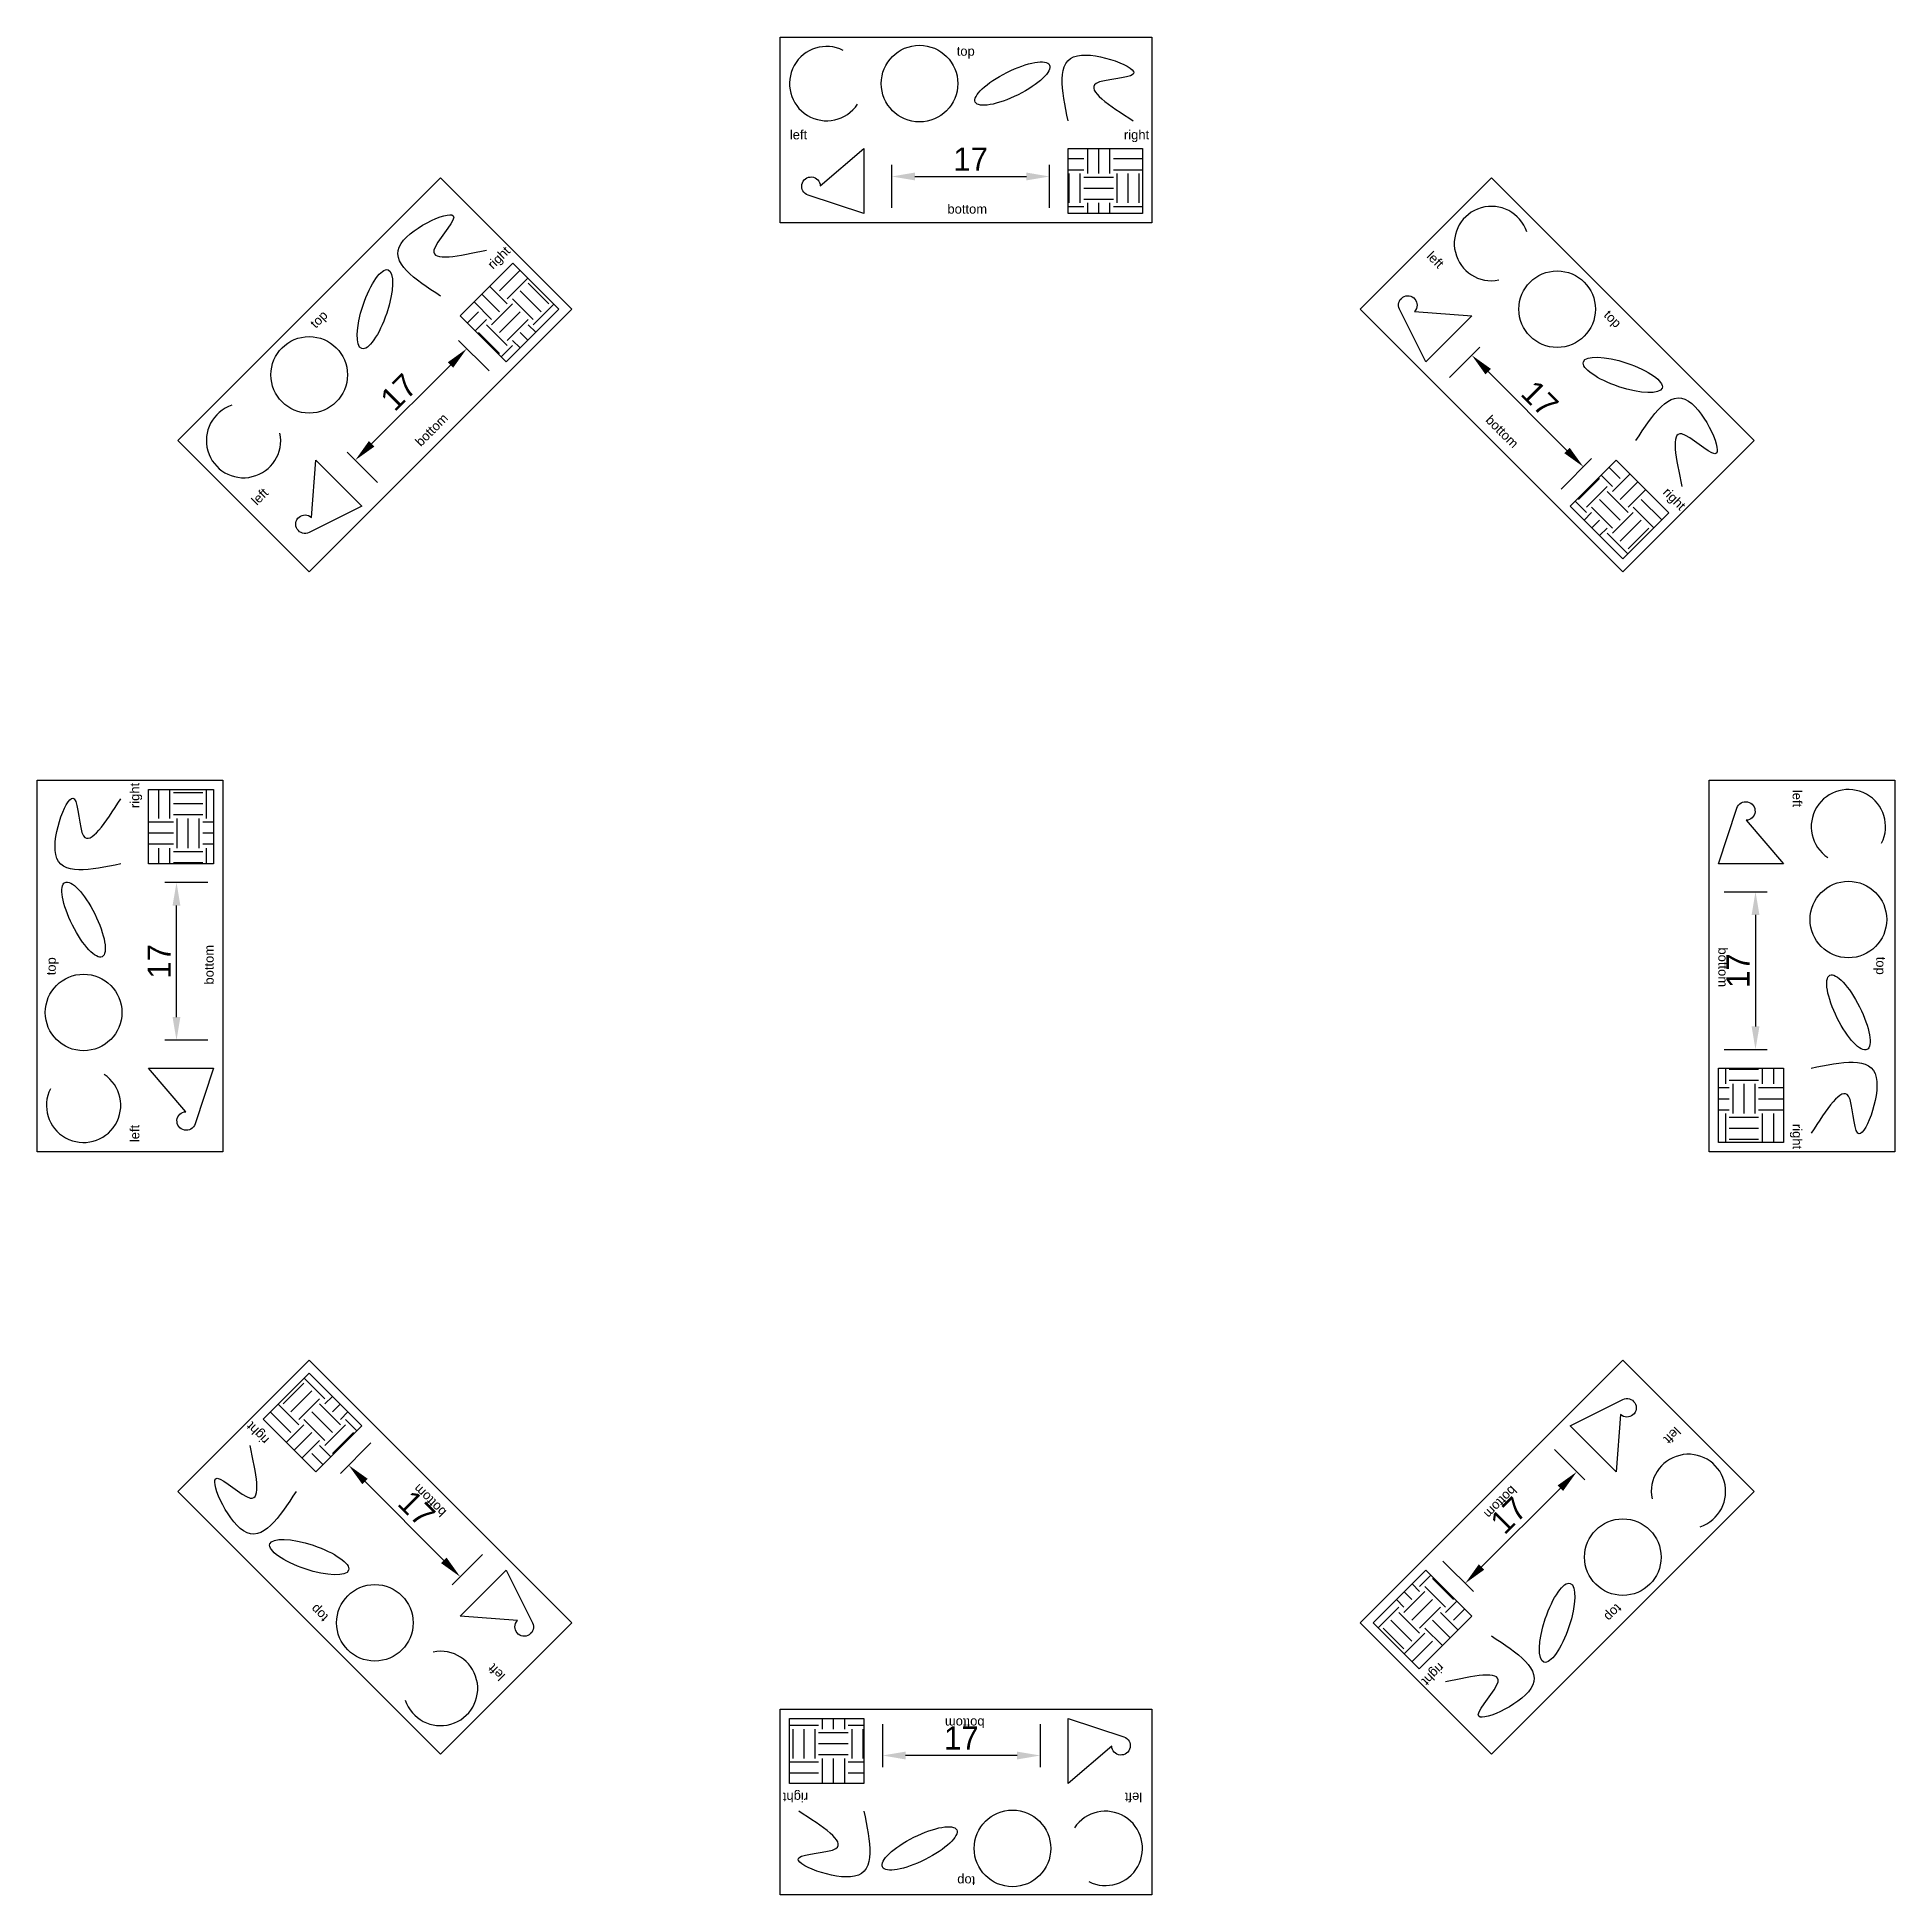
# Model space of a CAD drawing. Header units: millimetres. Extents: x -100 to 100, y -100 to 100.
import ezdxf

# ---------------------------------------------------------------- set-up
doc = ezdxf.new("R2010")
doc.units = ezdxf.units.MM
doc.layers.get('0').update_dxf_attribs({"lineweight": 25, "true_color": 0xffffff})
doc.layers.get('Defpoints').update_dxf_attribs({"true_color": 0xffffff})
doc.styles.add('textstyle0', font='')
doc.styles.add('textstyle1', font='')
doc.styles.add('textstyle10', font='')
doc.styles.add('textstyle11', font='')
doc.styles.add('textstyle12', font='')
doc.styles.add('textstyle13', font='')
doc.styles.add('textstyle14', font='')
doc.styles.add('textstyle15', font='')
doc.styles.add('textstyle16', font='')
doc.styles.add('textstyle17', font='')
doc.styles.add('textstyle18', font='')
doc.styles.add('textstyle19', font='')
doc.styles.add('textstyle2', font='')
doc.styles.add('textstyle20', font='')
doc.styles.add('textstyle21', font='')
doc.styles.add('textstyle22', font='')
doc.styles.add('textstyle23', font='')
doc.styles.add('textstyle24', font='')
doc.styles.add('textstyle25', font='')
doc.styles.add('textstyle26', font='')
doc.styles.add('textstyle27', font='')
doc.styles.add('textstyle28', font='')
doc.styles.add('textstyle29', font='')
doc.styles.add('textstyle3', font='')
doc.styles.add('textstyle30', font='')
doc.styles.add('textstyle31', font='')
doc.styles.add('textstyle4', font='')
doc.styles.add('textstyle5', font='')
doc.styles.add('textstyle6', font='')
doc.styles.add('textstyle7', font='')
doc.styles.add('textstyle8', font='')
doc.styles.add('textstyle9', font='')
doc.styles.get('textstyle0').set_extended_font_data('Arial')
doc.styles.get('textstyle1').set_extended_font_data('Arial')
doc.styles.get('textstyle10').set_extended_font_data('Arial')
doc.styles.get('textstyle11').set_extended_font_data('Arial')
doc.styles.get('textstyle12').set_extended_font_data('Arial')
doc.styles.get('textstyle13').set_extended_font_data('Arial')
doc.styles.get('textstyle14').set_extended_font_data('Arial')
doc.styles.get('textstyle15').set_extended_font_data('Arial')
doc.styles.get('textstyle16').set_extended_font_data('Arial')
doc.styles.get('textstyle17').set_extended_font_data('Arial')
doc.styles.get('textstyle18').set_extended_font_data('Arial')
doc.styles.get('textstyle19').set_extended_font_data('Arial')
doc.styles.get('textstyle2').set_extended_font_data('Arial')
doc.styles.get('textstyle20').set_extended_font_data('Arial')
doc.styles.get('textstyle21').set_extended_font_data('Arial')
doc.styles.get('textstyle22').set_extended_font_data('Arial')
doc.styles.get('textstyle23').set_extended_font_data('Arial')
doc.styles.get('textstyle24').set_extended_font_data('Arial')
doc.styles.get('textstyle25').set_extended_font_data('Arial')
doc.styles.get('textstyle26').set_extended_font_data('Arial')
doc.styles.get('textstyle27').set_extended_font_data('Arial')
doc.styles.get('textstyle28').set_extended_font_data('Arial')
doc.styles.get('textstyle29').set_extended_font_data('Arial')
doc.styles.get('textstyle3').set_extended_font_data('Arial')
doc.styles.get('textstyle30').set_extended_font_data('Arial')
doc.styles.get('textstyle31').set_extended_font_data('Arial')
doc.styles.get('textstyle4').set_extended_font_data('Arial')
doc.styles.get('textstyle5').set_extended_font_data('Arial')
doc.styles.get('textstyle6').set_extended_font_data('Arial')
doc.styles.get('textstyle7').set_extended_font_data('Arial')
doc.styles.get('textstyle8').set_extended_font_data('Arial')
doc.styles.get('textstyle9').set_extended_font_data('Arial')
doc.dimstyles.new('QCADDimStyle', dxfattribs={"dimtxt": 2.5, "dimasz": 2.5, "dimexe": 1.25, "dimexo": 0.625, "dimtad": 1, "dimtoh": 1, "dimdec": 4, "dimzin": 0, "dimdsep": 46, "dimtxsty": 'Standard', "dimcen": 0.09, "dimadec": 0, "dimazin": 0, "dimtfac": 1, "dimtdec": 4, "dimtofl": 0, "dimtmove": 0, "dimatfit": 3, "dimfxl": 1, "dimtolj": 1, "dimtzin": 0, "dimarcsym": 0})

# ---------------------------------------------------------------- blocks, each defined once
blk = doc.blocks.new('*D1')
at = {"color": 0, "lineweight": -2}
for p, q in [((-8, 81.62), (-8, 86.25)), ((9, 81.62), (9, 86.25)), ((-5.5, 85), (6.5, 85))]:
    blk.add_line(p, q, dxfattribs=at)
at = {"color": 0}
for points in [[(-5.5, 85.42), (-5.5, 84.58), (-8, 85)], [(6.5, 84.58), (6.5, 85.42), (9, 85)]]:
    blk.add_solid(points, dxfattribs=at)
at = {"layer": 'Defpoints', "color": 0}
for p in [(9, 85), (-8, 81), (9, 81)]:
    blk.add_point(p, dxfattribs=at)
at = {"color": 0, "insert": (0.5, 86.87), "char_height": 2.5, "attachment_point": 5}
blk.add_mtext('\\A1;17', dxfattribs=at)
blk = doc.blocks.new('*D2')
at = {"color": 0, "lineweight": -2}
for p, q in [((-51.35, 64.08), (-54.62, 67.35)), ((-63.99, 56.21), (-55.51, 64.7)), ((-63.37, 52.06), (-66.64, 55.33))]:
    blk.add_line(p, q, dxfattribs=at)
at = {"color": 0}
for points in [[(-55.21, 64.41), (-55.8, 64.99), (-53.74, 66.47)], [(-64.29, 56.51), (-63.7, 55.92), (-65.76, 54.45)]]:
    blk.add_solid(points, dxfattribs=at)
at = {"layer": 'Defpoints', "color": 0}
for p in [(-53.74, 66.47), (-50.91, 63.64), (-62.93, 51.62)]:
    blk.add_point(p, dxfattribs=at)
at = {"color": 0, "insert": (-61.08, 61.78), "char_height": 2.5, "attachment_point": 5, "rotation": 45}
blk.add_mtext('\\A1;17', dxfattribs=at)
blk = doc.blocks.new('*D3')
at = {"color": 0, "lineweight": -2}
for p, q in [((-81.63, 9), (-86.25, 9)), ((-85, -5.5), (-85, 6.5)), ((-81.63, -8), (-86.25, -8))]:
    blk.add_line(p, q, dxfattribs=at)
at = {"color": 0}
for points in [[(-84.58, 6.5), (-85.42, 6.5), (-85, 9)], [(-85.42, -5.5), (-84.58, -5.5), (-85, -8)]]:
    blk.add_solid(points, dxfattribs=at)
at = {"layer": 'Defpoints', "color": 0}
for p in [(-85, 9), (-81, 9), (-81, -8)]:
    blk.add_point(p, dxfattribs=at)
at = {"color": 0, "insert": (-86.87, 0.5), "char_height": 2.5, "attachment_point": 5, "rotation": 90}
blk.add_mtext('\\A1;17', dxfattribs=at)
blk = doc.blocks.new('*D4')
at = {"color": 0, "lineweight": -2}
for p, q in [((-64.08, -51.35), (-67.35, -54.62)), ((-56.21, -63.99), (-64.7, -55.51)), ((-52.06, -63.37), (-55.33, -66.64))]:
    blk.add_line(p, q, dxfattribs=at)
at = {"color": 0}
for points in [[(-64.41, -55.21), (-64.99, -55.8), (-66.47, -53.74)], [(-56.51, -64.29), (-55.92, -63.7), (-54.45, -65.76)]]:
    blk.add_solid(points, dxfattribs=at)
at = {"layer": 'Defpoints', "color": 0}
for p in [(-63.64, -50.91), (-66.47, -53.74), (-51.62, -62.93)]:
    blk.add_point(p, dxfattribs=at)
at = {"color": 0, "insert": (-59.13, -58.42), "char_height": 2.5, "attachment_point": 5, "rotation": 315}
blk.add_mtext('\\A1;17', dxfattribs=at)
blk = doc.blocks.new('*D5')
at = {"color": 0, "lineweight": -2}
for p, q in [((-9, -81.63), (-9, -86.25)), ((8, -81.63), (8, -86.25)), ((5.5, -85), (-6.5, -85))]:
    blk.add_line(p, q, dxfattribs=at)
at = {"color": 0}
for points in [[(-6.5, -84.58), (-6.5, -85.42), (-9, -85)], [(5.5, -85.42), (5.5, -84.58), (8, -85)]]:
    blk.add_solid(points, dxfattribs=at)
at = {"layer": 'Defpoints', "color": 0}
for p in [(-9, -81), (8, -81), (-9, -85)]:
    blk.add_point(p, dxfattribs=at)
at = {"color": 0, "insert": (-0.5, -83.12), "char_height": 2.5, "attachment_point": 5}
blk.add_mtext('\\A1;17', dxfattribs=at)
blk = doc.blocks.new('*D6')
at = {"color": 0, "lineweight": -2}
for p, q in [((63.37, -52.06), (66.64, -55.33)), ((63.99, -56.21), (55.51, -64.7)), ((51.35, -64.08), (54.62, -67.35))]:
    blk.add_line(p, q, dxfattribs=at)
at = {"color": 0}
for points in [[(64.29, -56.51), (63.7, -55.92), (65.76, -54.45)], [(55.21, -64.41), (55.8, -64.99), (53.74, -66.47)]]:
    blk.add_solid(points, dxfattribs=at)
at = {"layer": 'Defpoints', "color": 0}
for p in [(62.93, -51.62), (50.91, -63.64), (53.74, -66.47)]:
    blk.add_point(p, dxfattribs=at)
at = {"color": 0, "insert": (58.42, -59.13), "char_height": 2.5, "attachment_point": 5, "rotation": 45}
blk.add_mtext('\\A1;17', dxfattribs=at)
blk = doc.blocks.new('*D7')
at = {"color": 0, "lineweight": -2}
for p, q in [((81.62, 8), (86.25, 8)), ((85, 5.5), (85, -6.5)), ((81.62, -9), (86.25, -9))]:
    blk.add_line(p, q, dxfattribs=at)
at = {"color": 0}
for points in [[(85.42, 5.5), (84.58, 5.5), (85, 8)], [(84.58, -6.5), (85.42, -6.5), (85, -9)]]:
    blk.add_solid(points, dxfattribs=at)
at = {"layer": 'Defpoints', "color": 0}
for p in [(81, 8), (81, -9), (85, -9)]:
    blk.add_point(p, dxfattribs=at)
at = {"color": 0, "insert": (83.12, -0.5), "char_height": 2.5, "attachment_point": 5, "rotation": 90}
blk.add_mtext('\\A1;17', dxfattribs=at)
blk = doc.blocks.new('*D8')
at = {"color": 0, "lineweight": -2}
for p, q in [((52.06, 63.37), (55.33, 66.64)), ((56.21, 63.99), (64.7, 55.51)), ((64.08, 51.35), (67.35, 54.62))]:
    blk.add_line(p, q, dxfattribs=at)
at = {"color": 0}
for points in [[(56.51, 64.29), (55.92, 63.7), (54.45, 65.76)], [(64.41, 55.21), (64.99, 55.8), (66.47, 53.74)]]:
    blk.add_solid(points, dxfattribs=at)
at = {"layer": 'Defpoints', "color": 0}
for p in [(51.62, 62.93), (66.47, 53.74), (63.64, 50.91)]:
    blk.add_point(p, dxfattribs=at)
at = {"color": 0, "insert": (61.78, 61.08), "char_height": 2.5, "attachment_point": 5, "rotation": 315}
blk.add_mtext('\\A1;17', dxfattribs=at)

msp = doc.modelspace()

# ---------------------------------------------------------------- hatches: boundary and pattern name
h = msp.add_hatch()
h.set_pattern_fill('EARTH', color=256, scale=0.5, style=0)
h.paths.add_polyline_path([(11, 88), (19, 88), (19, 81), (11, 81)], flags=0)
h = msp.add_hatch()
h.set_pattern_fill('EARTH', color=256, scale=0.5, angle=45, style=0)
h.paths.add_polyline_path([(-54.44722, 70.00357), (-48.79037, 75.66043), (-43.84062, 70.71068), (-49.49747, 65.05382)], flags=0)
h = msp.add_hatch()
h.set_pattern_fill('EARTH', color=256, scale=0.5, angle=315, style=0)
h.paths.add_polyline_path([(70.00357, 54.44722), (75.66043, 48.79037), (70.71068, 43.84062), (65.05382, 49.49747)], flags=0)
h = msp.add_hatch()
h.set_pattern_fill('EARTH', color=256, scale=0.5, angle=90, style=0)
h.paths.add_polyline_path([(-88, 11), (-88, 19), (-81, 19), (-81, 11)], flags=0)
h = msp.add_hatch()
h.set_pattern_fill('EARTH', color=256, scale=0.5, angle=270, style=0)
h.paths.add_polyline_path([(88, -11), (88, -19), (81, -19), (81, -11)], flags=0)
h = msp.add_hatch()
h.set_pattern_fill('EARTH', color=256, scale=0.5, angle=135, style=0)
h.paths.add_polyline_path([(-70.00357, -54.44722), (-75.66043, -48.79037), (-70.71068, -43.84062), (-65.05382, -49.49747)], flags=0)
h = msp.add_hatch()
h.set_pattern_fill('EARTH', color=256, scale=0.5, angle=225, style=0)
h.paths.add_polyline_path([(54.44722, -70.00357), (48.79037, -75.66043), (43.84062, -70.71068), (49.49747, -65.05382)], flags=0)
h = msp.add_hatch()
h.set_pattern_fill('EARTH', color=256, scale=0.5, angle=180, style=0)
h.paths.add_polyline_path([(-11, -88), (-19, -88), (-19, -81), (-11, -81)], flags=0)

# ---------------------------------------------------------------- linework, layer by layer
for p, q in [((-20, 100), (20, 100)), ((-20, 80), (-20, 100)), ((20, 100), (20, 80)), ((11, 88), (19, 88)), ((11, 81), (11, 88)), ((19, 88), (19, 81)), ((-84.85281, 56.56854), (-56.56854, 84.85281)), ((-56.56854, 84.85281), (-42.42641, 70.71068)), ((42.42641, 70.71068), (56.56854, 84.85281)), ((56.56854, 84.85281), (84.85281, 56.56854)), ((20, 80), (-20, 80)), ((19, 81), (11, 81)), ((-54.44722, 70.00357), (-48.79037, 75.66043)), ((-48.79037, 75.66043), (-43.84062, 70.71068)), ((-42.42641, 70.71068), (-70.71068, 42.42641)), ((-49.49747, 65.05382), (-54.44722, 70.00357)), ((-43.84062, 70.71068), (-49.49747, 65.05382)), ((70.71068, 42.42641), (42.42641, 70.71068)), ((-70.71068, 42.42641), (-84.85281, 56.56854)), ((84.85281, 56.56854), (70.71068, 42.42641)), ((65.05382, 49.49747), (70.00357, 54.44722)), ((70.00357, 54.44722), (75.66043, 48.79037)), ((70.71068, 43.84062), (65.05382, 49.49747)), ((75.66043, 48.79037), (70.71068, 43.84062)), ((-100, -20), (-100, 20)), ((-100, 20), (-80, 20)), ((-80, 20), (-80, -20)), ((-88, 11), (-88, 19)), ((-88, 19), (-81, 19)), ((-81, 19), (-81, 11)), ((80, -20), (80, 20)), ((80, 20), (100, 20)), ((100, 20), (100, -20)), ((-81, 11), (-88, 11)), ((81, -19), (81, -11)), ((81, -11), (88, -11)), ((88, -11), (88, -19)), ((-80, -20), (-100, -20)), ((100, -20), (80, -20)), ((88, -19), (81, -19)), ((-84.85281, -56.56854), (-70.71068, -42.42641)), ((-75.66043, -48.79037), (-70.71068, -43.84062)), ((-70.71068, -42.42641), (-42.42641, -70.71068)), ((-70.71068, -43.84062), (-65.05382, -49.49747)), ((42.42641, -70.71068), (70.71068, -42.42641)), ((70.71068, -42.42641), (84.85281, -56.56854)), ((-70.00357, -54.44722), (-75.66043, -48.79037)), ((-65.05382, -49.49747), (-70.00357, -54.44722)), ((-56.56854, -84.85281), (-84.85281, -56.56854)), ((84.85281, -56.56854), (56.56854, -84.85281)), ((43.84062, -70.71068), (49.49747, -65.05382)), ((49.49747, -65.05382), (54.44722, -70.00357)), ((-42.42641, -70.71068), (-56.56854, -84.85281)), ((56.56854, -84.85281), (42.42641, -70.71068)), ((48.79037, -75.66043), (43.84062, -70.71068)), ((54.44722, -70.00357), (48.79037, -75.66043)), ((-20, -80), (20, -80)), ((-20, -100), (-20, -80)), ((20, -80), (20, -100)), ((-19, -88), (-19, -81)), ((-19, -81), (-11, -81)), ((-11, -81), (-11, -88)), ((-11, -88), (-19, -88)), ((20, -100), (-20, -100))]:
    msp.add_line(p, q)
for points in [[(-11, 88), (-11, 81), (-17, 83, -1.917291277), (-15.68424, 83.97915)], [(54.44722, 70.00357), (49.49747, 65.05382), (46.66905, 70.71068, -1.917291277), (48.29179, 70.47265)], [(-70.00357, 54.44722), (-65.05382, 49.49747), (-70.71068, 46.66905, -1.917291277), (-70.47265, 48.29179)], [(88, 11), (81, 11), (83, 17, -1.917291277), (83.97915, 15.68424)], [(-88, -11), (-81, -11), (-83, -17, -1.917291277), (-83.97915, -15.68424)], [(70.00357, -54.44722), (65.05382, -49.49747), (70.71068, -46.66905, -1.917291277), (70.47265, -48.29179)], [(-54.44722, -70.00357), (-49.49747, -65.05382), (-46.66905, -70.71068, -1.917291277), (-48.29179, -70.47265)], [(11, -88), (11, -81), (17, -83, -1.917291277), (15.68424, -83.97915)]]:
    msp.add_lwpolyline(points, format="xyb", close=True)
for centre in [(-5, 95), (63.63961, 70.71068), (-70.71068, 63.63961), (95, 5), (-95, -5), (70.71068, -63.63961), (-63.63961, -70.71068), (5, -95)]:
    msp.add_circle(centre, 4.12311)
for centre, start, end in [((-15, 95), 63.4349488, 326.3099325), ((56.56854, 77.78175), 18.4349488, 281.3099325), ((-77.78175, 56.56854), 108.4349488, 11.3099325), ((95, 15), 333.4349488, 236.3099325), ((-95, -15), 153.4349488, 56.3099325), ((77.78175, -56.56854), 288.4349488, 191.3099325), ((-56.56854, -77.78175), 198.4349488, 101.3099325), ((15, -95), 243.4349488, 146.3099325)]:
    msp.add_arc(centre, 4, start, end)
for centre, major_axis in [((5, 95), (4, 2)), ((-63.63961, 70.71068), (1.41421, 4.24264)), ((70.71068, 63.63961), (4.24264, -1.41421)), ((-95, 5), (-2, 4)), ((95, -5), (2, -4)), ((-70.71068, -63.63961), (-4.24264, 1.41421)), ((63.63961, -70.71068), (-1.41421, -4.24264)), ((-5, -95), (-4, -2))]:
    msp.add_ellipse(centre, major_axis=major_axis, ratio=0.3)
for points in [[(11, 91), (10.30827, 94.24779), (8.99785, 100.4005), (21.71739, 95.57098), (11.05012, 95.48874), (15.4532, 92.64491), (18, 91)], [(-56.56854, 72.12489), (-59.3542, 73.9323), (-64.63143, 77.35631), (-52.22237, 82.9354), (-59.70712, 75.33435), (-54.58278, 76.43691), (-51.6188, 77.07464)], [(72.12489, 56.56854), (73.9323, 59.3542), (77.35631, 64.63143), (82.9354, 52.22237), (75.33435, 59.70712), (76.43691, 54.58278), (77.07464, 51.6188)], [(-91, 11), (-94.24779, 10.30827), (-100.4005, 8.99785), (-95.57098, 21.71739), (-95.48874, 11.05012), (-92.64491, 15.4532), (-91, 18)], [(91, -11), (94.24779, -10.30827), (100.4005, -8.99785), (95.57098, -21.71739), (95.48874, -11.05012), (92.64491, -15.4532), (91, -18)], [(-72.12489, -56.56854), (-73.9323, -59.3542), (-77.35631, -64.63143), (-82.9354, -52.22237), (-75.33435, -59.70712), (-76.43691, -54.58278), (-77.07464, -51.6188)], [(56.56854, -72.12489), (59.3542, -73.9323), (64.63143, -77.35631), (52.22237, -82.9354), (59.70712, -75.33435), (54.58278, -76.43691), (51.6188, -77.07464)], [(-11, -91), (-10.30827, -94.24779), (-8.99785, -100.4005), (-21.71739, -95.57098), (-11.05012, -95.48874), (-15.4532, -92.64491), (-18, -91)]]:
    msp.add_open_spline(points, degree=3, knots=[0, 0, 0, 0, 7.071067812, 13.395623132, 17.518728758, 23.175583007, 23.175583007, 23.175583007, 23.175583007])

# ---------------------------------------------------------------- texts
at = {"char_height": 1, "attachment_point": 1}
for s, insert, style in [('top', (-1, 99), 'textstyle2'), ('left', (-18.96661, 90), 'textstyle0'), ('right', (17, 90), 'textstyle1'), ('bottom', (-2, 82), 'textstyle3')]:
    msp.add_mtext(s, dxfattribs=dict(at, insert=insert, style=style))
for s, insert, rotation, style in [('right', (-51.6188, 75.66043), 45, 'textstyle5'), ('left', (50.22819, 77.05103), 315, 'textstyle28'), ('top', (-70.71068, 69.29646), 45, 'textstyle6'), ('top', (69.29646, 70.71068), 315, 'textstyle30'), ('bottom', (-59.39697, 56.56854), 45, 'textstyle7'), ('bottom', (56.56854, 59.39697), 315, 'textstyle31'), ('left', (-77.05103, 50.22819), 45, 'textstyle4'), ('right', (75.66043, 51.6188), 315, 'textstyle29'), ('right', (-90, 17), 90, 'textstyle9'), ('left', (90, 18.96661), 270, 'textstyle24'), ('bottom', (-82, -2), 90, 'textstyle11'), ('top', (-99, -1), 90, 'textstyle10'), ('bottom', (82, 2), 270, 'textstyle27'), ('top', (99, 1), 270, 'textstyle26'), ('left', (-90, -18.96661), 90, 'textstyle8'), ('right', (90, -17), 270, 'textstyle25'), ('right', (-75.66043, -51.6188), 135, 'textstyle13'), ('left', (77.05103, -50.22819), 225, 'textstyle20'), ('bottom', (-56.56854, -59.39697), 135, 'textstyle15'), ('bottom', (59.39697, -56.56854), 225, 'textstyle23'), ('top', (-69.29646, -70.71068), 135, 'textstyle14'), ('top', (70.71068, -69.29646), 225, 'textstyle22'), ('left', (-50.22819, -77.05103), 135, 'textstyle12'), ('right', (51.6188, -75.66043), 225, 'textstyle21'), ('bottom', (2, -82), 180, 'textstyle19'), ('right', (-17, -90), 180, 'textstyle17'), ('left', (18.96661, -90), 180, 'textstyle16'), ('top', (1, -99), 180, 'textstyle18')]:
    msp.add_mtext(s, dxfattribs=dict(at, insert=insert, rotation=rotation, style=style))

# ---------------------------------------------------------------- dimensions: what is measured, and where the dimension line sits
for p1, p2, picture, middle in [((-8, 81), (9, 81), '*D1', (0.5, 86.875)), ((-62.9325, 51.6188), (-50.91169, 63.63961), '*D2', (-61.07635, 61.78346)), ((51.6188, 62.9325), (63.63961, 50.91169), '*D8', (61.78346, 61.07635)), ((-81, -8), (-81, 9), '*D3', (-86.875, 0.5)), ((81, 8), (81, -9), '*D7', (83.125, -0.5)), ((-51.6188, -62.9325), (-63.63961, -50.91169), '*D4', (-59.1318, -58.4247)), ((62.9325, -51.6188), (50.91169, -63.63961), '*D6', (58.4247, -59.1318)), ((8, -81), (-9, -81), '*D5', (-0.5, -83.125))]:
    dim = msp.add_aligned_dim(p1=p1, p2=p2, distance=4, dimstyle='QCADDimStyle', override={"dimtxt": 2.5, "dimasz": 2.5, "dimexe": 1.25, "dimexo": 0.625, "dimgap": 0.625, "dimzin": 8, "dimclrd": 0, "dimclre": 0, "dimclrt": 0, "dimazin": 3, "dimtmove": 2})
    dim.commit()
    dim.dimension.update_dxf_attribs({"geometry": picture, "text_midpoint": middle})

doc.saveas('drawing.dxf')
